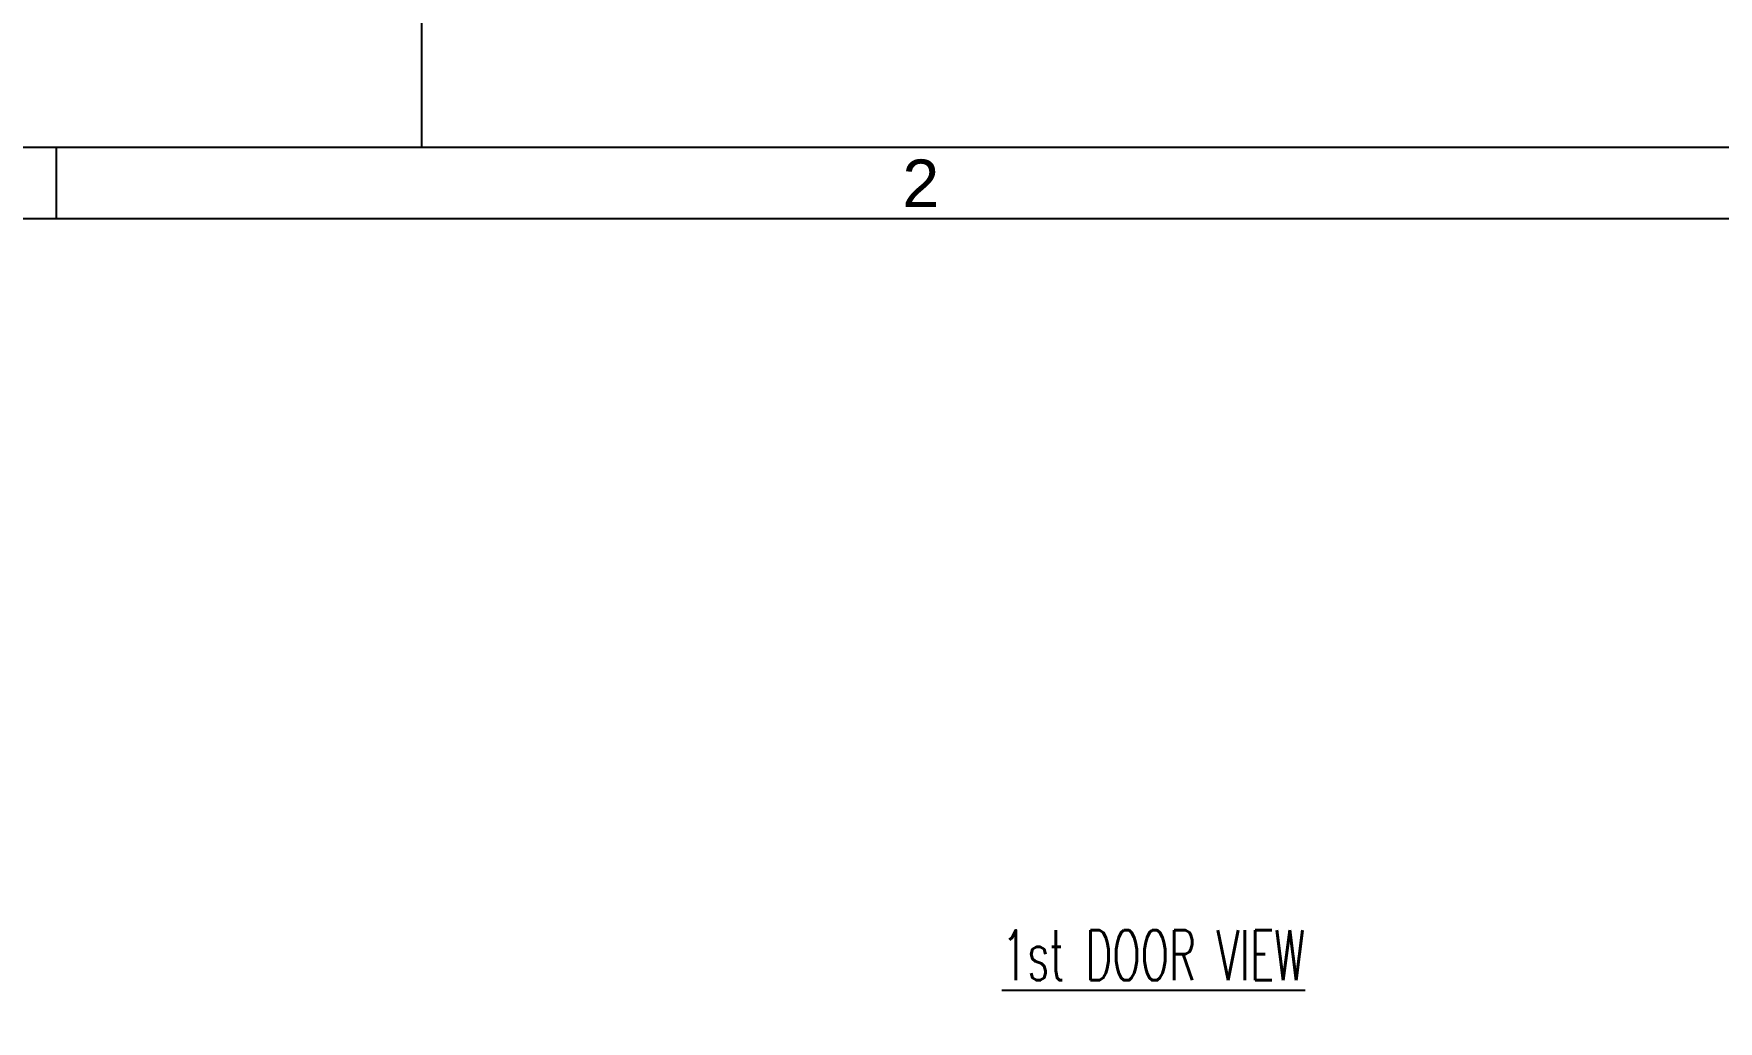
# Model space of a CAD drawing. Header units: millimetres. Extents: x 173893 to 258446, y -176540 to -123824.
# Drawn here: x 185642 to 187326, y -150460 to -149473 of the extents above; entities that cross this region are included whole.
import ezdxf
from ezdxf.enums import TextEntityAlignment as Align

# ---------------------------------------------------------------- set-up
doc = ezdxf.new("R2010")
doc.units = ezdxf.units.MM
doc.header["$LTSCALE"] = 3
for name, color, linetype in [('@.DM. NÉT CHÍNH', 7, 'Continuous'), ('@.TEXT', 7, 'Continuous'), ('@.VISIBLE', 7, 'Continuous'), ('dim', 7, 'Continuous')]:
    doc.layers.add(name, color=color, linetype=linetype)
doc.styles.add('Ann_w01', font='romans.shx', dxfattribs={"width": 0.6, "bigfont": 'chineset.shx'})
doc.styles.add('Arial', font='arial.ttf')

# ---------------------------------------------------------------- blocks, each defined once
blk = doc.blocks.new('KHUNG BAN VE (Made by Tung)')
at = {"layer": '@.VISIBLE', "color": 8}
blk.add_line((75.75, 207), (75.75, 210), dxfattribs=at)
for points in [[(0, 0), (297, 0), (297, 210), (0, 210)], [(3, 3), (294, 3), (294, 207), (3, 207)]]:
    blk.add_lwpolyline(points, close=True, dxfattribs=at)
at = {"layer": '@.TEXT', "color": 1, "style": 'Arial'}
blk.add_text('2', height=2, dxfattribs=at).set_placement((112.125, 208.5), align=Align.MIDDLE_CENTER)
for tag, height, p in [('DESIGNER_NAME', 2, (38, 15.5)), ('PROJECT_CODE', 2, (258.5, 15.5)), ('SCALE', 2, (289, 15.5)), ('APPROVED_NAME', 2, (38, 10.5)), ('CUSTOMER_NAME', 2, (258.5, 10.5)), ('PAGE', 2, (289, 10.5)), ('DRAWING_NAME', 4, (173, 8)), ('TOTAL', 2, (289, 5.5))]:
    blk.add_attdef(tag, text='', height=height, dxfattribs=at).set_placement(p, align=Align.MIDDLE_CENTER)

msp = doc.modelspace()

# ---------------------------------------------------------------- linework, layer by layer
at = {"layer": '@.DM. NÉT CHÍNH', "linetype": 'Continuous'}
msp.add_lwpolyline([(190921.35, -149586.51), (186029.84, -149586.51), (186029.84, -144236.64), (190921.35, -144236.64)], close=True, dxfattribs=at)

# ---------------------------------------------------------------- block references
at = {"layer": '@.VISIBLE', "xscale": 23.76, "yscale": 23.76, "zscale": 23.76}
msp.add_blockref('KHUNG BAN VE (Made by Tung)', (183864.63, -154576.11), dxfattribs=at)

# ---------------------------------------------------------------- texts
at = {"layer": 'dim', "color": 2, "insert": (186761.33, -150393.95), "char_height": 50, "attachment_point": 5, "style": 'Ann_w01'}
msp.add_mtext('\\A1;{\\L1st DOOR VIEW}', dxfattribs=at)

doc.saveas('drawing.dxf')
